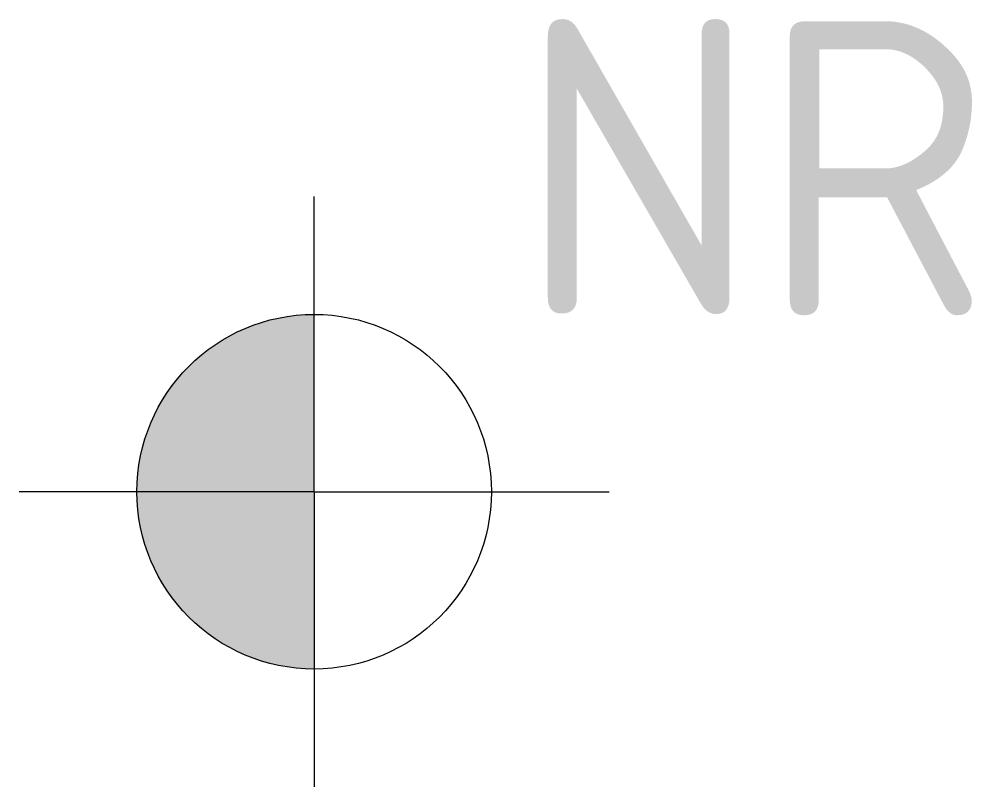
# Model space of a CAD drawing. Extents: x -2.5 to 5.57, y -2.5 to 4.
import ezdxf

# ---------------------------------------------------------------- set-up
doc = ezdxf.new("R2010")
doc.units = 0
doc.header["$LTSCALE"] = 0.2
doc.styles.add('NLCS-ISO', font='NLCS-ISO.ttf')

msp = doc.modelspace()

# ---------------------------------------------------------------- hatches: boundary and pattern name
h = msp.add_hatch(color=256)
h.dxf.hatch_style = 1
h.paths.add_polyline_path([(0, 1.5015, 0.414214), (-1.5015, 0), (0, 0)])
h = msp.add_hatch(color=256)
h.dxf.hatch_style = 1
h.paths.add_polyline_path([(0, 0), (-1.5015, 0, 0.414214), (0, -1.5015)])

# ---------------------------------------------------------------- linework, layer by layer
for q in [(0, 2.5), (-2.5, 0), (0, -2.5), (2.5, 0)]:
    msp.add_line((0, 0), q)
at = {"color": 0, "linetype": 'Continuous'}
msp.add_circle((0, 0), 1.5015, dxfattribs=at)

# ---------------------------------------------------------------- texts
at = {"style": 'NLCS-ISO'}
msp.add_attdef('NR', (1.724, 1.4943), '', height=2.5, dxfattribs=at)

doc.saveas('drawing.dxf')
